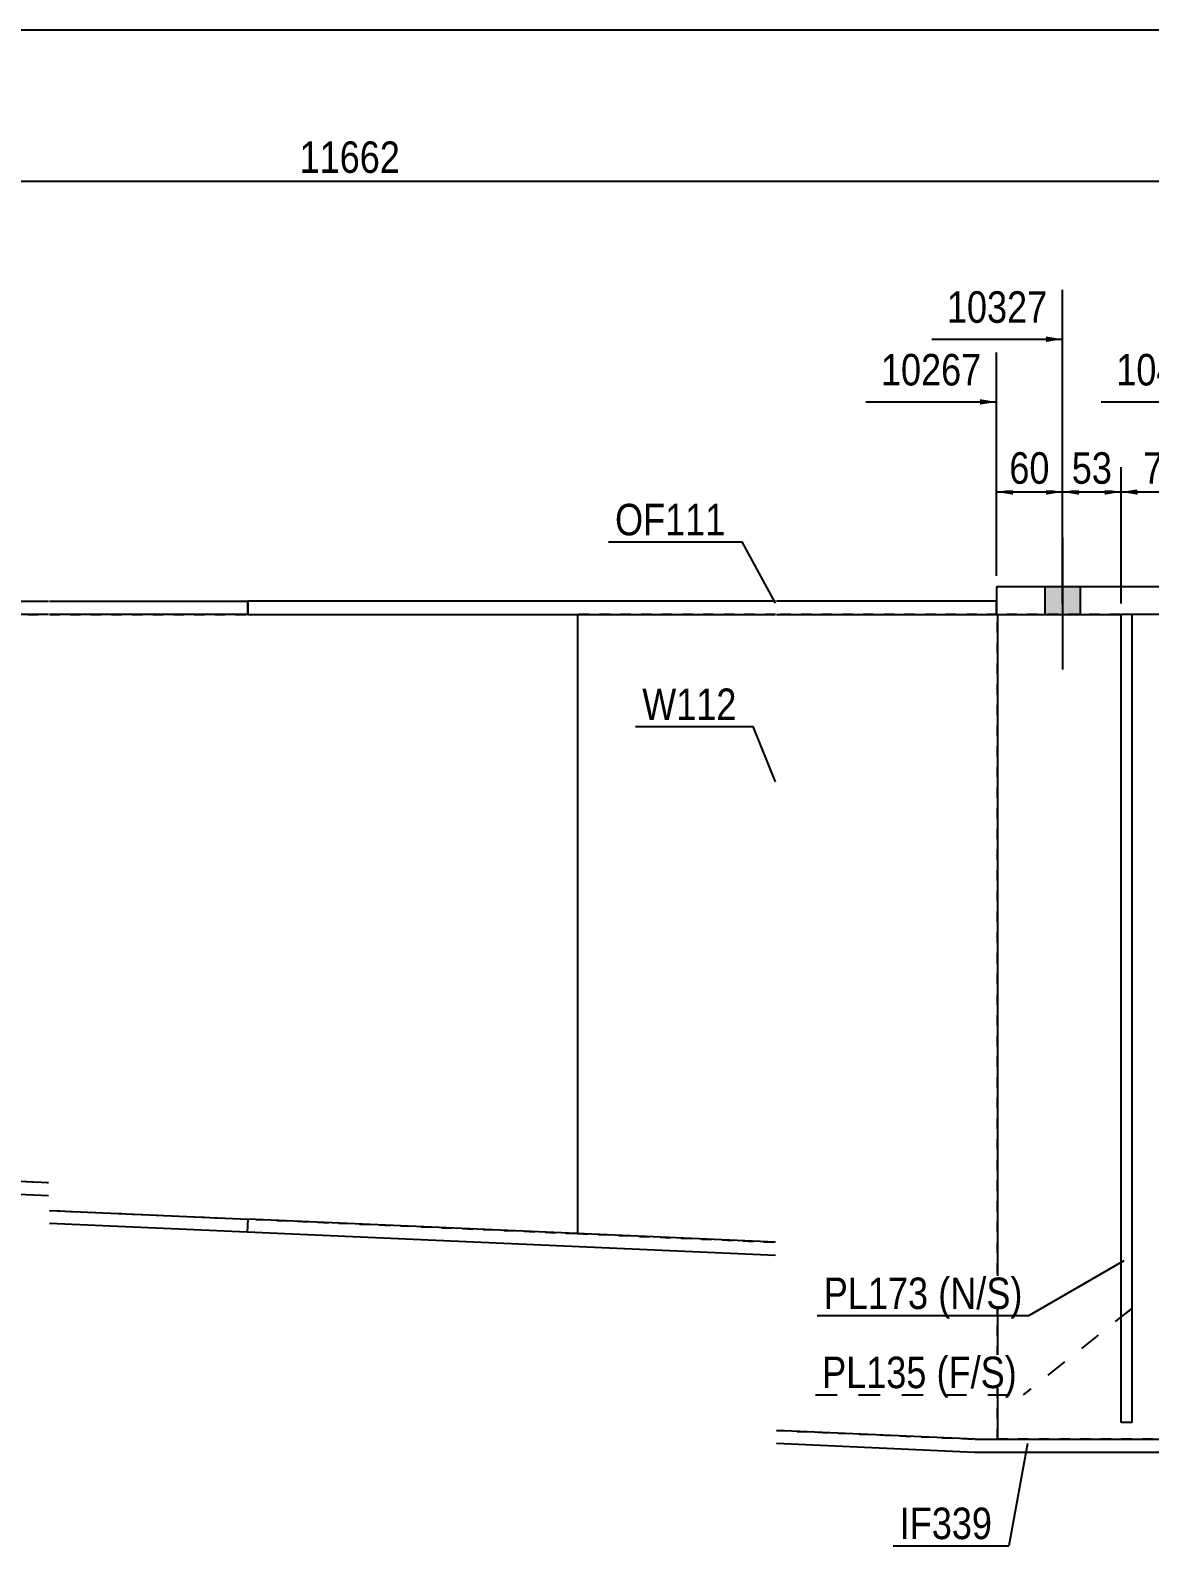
# Model space of a CAD drawing. Header units: millimetres. Extents: x -314 to 100, y -164 to 123.
# Drawn here: x -134.2 to -32.4, y -14.9 to 123 of the extents above; entities that cross this region are included whole.
import ezdxf

# ---------------------------------------------------------------- set-up
doc = ezdxf.new("R2010")
doc.units = ezdxf.units.MM
doc.linetypes.add('DXK_LINE_DOT1', pattern=[1.8814, 0.9407, -0.9407])
doc.linetypes.add('DXK_LINE_DOT2', pattern=[3.9198, 1.9599, -1.9599])
doc.styles.add('Arial Narrow', font='ARIALN.TTF', dxfattribs={"height": 0.2})

# ---------------------------------------------------------------- blocks, each defined once
blk = doc.blocks.new('Unknown-623260570-1210')
at = {"color": 5, "linetype": 'Continuous'}
blk.add_line((98.38, 122.96), (-311.62, 122.96), dxfattribs=at)
blk = doc.blocks.new('Bolt-623260570-1496 - 1397')
at = {"linetype": 'Continuous'}
for points in [[(-38.74, 72.33), (-41.94, 72.33), (-41.94, 69.83), (-38.74, 69.83)], [(-38.74, 72.33), (-41.94, 72.33), (-41.94, 69.83), (-38.74, 69.83)], [(-25.74, 72.33), (-28.94, 72.33), (-28.94, 69.83), (-25.74, 69.83)], [(-25.74, 72.33), (-28.94, 72.33), (-28.94, 69.83), (-25.74, 69.83)], [(-13.74, 72.33), (-16.94, 72.33), (-16.94, 69.83), (-13.74, 69.83)], [(-13.74, 72.33), (-16.94, 72.33), (-16.94, 69.83), (-13.74, 69.83)], [(9.76, 72.33), (6.56, 72.33), (6.56, 69.83), (9.76, 69.83)], [(9.76, 72.33), (6.56, 72.33), (6.56, 69.83), (9.76, 69.83)], [(33.26, 72.33), (30.06, 72.33), (30.06, 69.83), (33.26, 69.83)], [(33.26, 72.33), (30.06, 72.33), (30.06, 69.83), (33.26, 69.83)], [(45.26, 72.33), (42.06, 72.33), (42.06, 69.83), (45.26, 69.83)], [(45.26, 72.33), (42.06, 72.33), (42.06, 69.83), (45.26, 69.83)], [(59.26, 72.33), (56.06, 72.33), (56.06, 69.83), (59.26, 69.83)], [(59.26, 72.33), (56.06, 72.33), (56.06, 69.83), (59.26, 69.83)]]:
    blk.add_hatch(color=3, dxfattribs=at).paths.add_polyline_path(points)
at = {"color": 3, "linetype": 'Continuous'}
for p, q in [((-40.34, 76.8), (-40.34, 64.83)), ((-40.34, 76.8), (-40.34, 64.83)), ((-27.34, 76.8), (-27.34, 64.83)), ((-27.34, 76.8), (-27.34, 64.83)), ((-15.34, 76.8), (-15.34, 64.83)), ((-15.34, 76.8), (-15.34, 64.83)), ((8.16, 76.8), (8.16, 64.83)), ((8.16, 76.8), (8.16, 64.83)), ((31.66, 76.8), (31.66, 64.83)), ((31.66, 76.8), (31.66, 64.83)), ((43.66, 76.8), (43.66, 64.83)), ((43.66, 76.8), (43.66, 64.83)), ((57.66, 76.8), (57.66, 64.83)), ((57.66, 76.8), (57.66, 64.83)), ((-41.94, 72.33), (-41.94, 69.83)), ((-41.94, 72.33), (-41.94, 69.83)), ((-38.74, 72.33), (-38.74, 69.83)), ((-38.74, 72.33), (-38.74, 69.83)), ((-28.94, 72.33), (-28.94, 69.83)), ((-28.94, 72.33), (-28.94, 69.83)), ((-25.74, 72.33), (-25.74, 69.83)), ((-25.74, 72.33), (-25.74, 69.83)), ((-16.94, 72.33), (-16.94, 69.83)), ((-16.94, 72.33), (-16.94, 69.83)), ((-13.74, 72.33), (-13.74, 69.83)), ((-13.74, 72.33), (-13.74, 69.83)), ((6.56, 72.33), (6.56, 69.83)), ((6.56, 72.33), (6.56, 69.83)), ((9.76, 72.33), (9.76, 69.83)), ((9.76, 72.33), (9.76, 69.83)), ((30.06, 72.33), (30.06, 69.83)), ((30.06, 72.33), (30.06, 69.83)), ((33.26, 72.33), (33.26, 69.83)), ((33.26, 72.33), (33.26, 69.83)), ((42.06, 72.33), (42.06, 69.83)), ((42.06, 72.33), (42.06, 69.83)), ((45.26, 72.33), (45.26, 69.83)), ((45.26, 72.33), (45.26, 69.83)), ((56.06, 72.33), (56.06, 69.83)), ((56.06, 72.33), (56.06, 69.83)), ((59.26, 72.33), (59.26, 69.83)), ((59.26, 72.33), (59.26, 69.83))]:
    blk.add_line(p, q, dxfattribs=at)
blk = doc.blocks.new('Part-623260570-1606 - 1397')
at = {"color": 2, "linetype": 'Continuous'}
for p, q in [((-299.25, 38.62), (-299.2, 39.81)), ((-243.7, 36.18), (-299.25, 38.62)), ((-299.2, 39.81), (-243.7, 37.38)), ((-243.6, 23.03), (-132.6, 18.16)), ((-132.6, 16.96), (-243.6, 21.83)), ((-132.5, 15.63), (-114.45, 14.84)), ((-114.5, 13.64), (-132.5, 14.43)), ((-114.45, 14.84), (-114.5, 13.64))]:
    blk.add_line(p, q, dxfattribs=at)
blk = doc.blocks.new('Part-623260570-1518 - 1397')
at = {"color": 2, "linetype": 'Continuous'}
for p, q in [((-66.45, 71.03), (-114.45, 71.03)), ((-114.45, 69.83), (-114.45, 71.03)), ((-46.34, 71.03), (-66.35, 71.03)), ((-46.34, 69.83), (-46.34, 71.03)), ((-114.45, 69.83), (-66.45, 69.83)), ((-66.35, 69.83), (-46.34, 69.83))]:
    blk.add_line(p, q, dxfattribs=at)
blk = doc.blocks.new('Part-623260570-1458 - 1397')
at = {"color": 7, "linetype": 'DXK_LINE_DOT1'}
for p, q in [((-33.99, 69.83), (-34.99, 69.83)), ((-34.99, -3.67), (-34.99, 69.83)), ((-33.99, -3.67), (-33.99, 69.83)), ((-33.99, -3.67), (-34.99, -3.67))]:
    blk.add_line(p, q, dxfattribs=at)
blk = doc.blocks.new('Part-623260570-1480 - 1397')
at = {"color": 2, "linetype": 'Continuous'}
for p, q in [((-33.99, 69.83), (-34.99, 69.83)), ((-34.99, -3.67), (-34.99, 69.83)), ((-33.99, -3.67), (-33.99, 69.83)), ((-33.99, -3.67), (-34.99, -3.67))]:
    blk.add_line(p, q, dxfattribs=at)
blk = doc.blocks.new('Part-623260570-1562 - 1397')
at = {"color": 7, "linetype": 'DXK_LINE_DOT1'}
for p, q in [((-299.5, 69.83), (-243.7, 69.83)), ((-299.5, 69.83), (-299.5, 39.83)), ((-243.6, 69.83), (-132.6, 69.83)), ((-132.5, 69.83), (-84.45, 69.83)), ((-299.2, 39.81), (-243.7, 37.38)), ((-243.6, 23.03), (-132.6, 18.16)), ((-132.5, 15.63), (-84.45, 13.52))]:
    blk.add_line(p, q, dxfattribs=at)
at = {"color": 2, "linetype": 'Continuous'}
for p, q in [((-84.45, 69.83), (-84.45, 13.52)), ((-299.5, 39.83), (-299.2, 39.81))]:
    blk.add_line(p, q, dxfattribs=at)
blk = doc.blocks.new('Part-623260570-1584 - 1397')
at = {"color": 2, "linetype": 'Continuous'}
for p, q in [((-114.45, 14.84), (-114.5, 13.64)), ((-66.45, 12.73), (-114.45, 14.84)), ((-66.45, 11.53), (-114.5, 13.64)), ((-48.32, -5.17), (-66.35, -4.38)), ((-48.32, -5.17), (-24.92, -5.17)), ((-48.35, -6.37), (-66.35, -5.58)), ((-24.92, -6.37), (-48.35, -6.37))]:
    blk.add_line(p, q, dxfattribs=at)
at = {"color": 7, "linetype": 'DXK_LINE_DOT1'}
blk.add_line((-24.92, -5.17), (-24.92, -6.37), dxfattribs=at)
blk = doc.blocks.new('Part-623260570-1781 - 1397')
at = {"color": 2, "linetype": 'Continuous'}
for p, q in [((63.66, 72.33), (-46.34, 72.33)), ((-46.34, 72.33), (-46.34, 69.83)), ((63.66, 69.83), (63.66, 72.33)), ((-46.34, 69.83), (-34.99, 69.83)), ((63.66, 69.83), (-33.99, 69.83))]:
    blk.add_line(p, q, dxfattribs=at)
blk = doc.blocks.new('Part-623260570-1717 - 1397')
at = {"color": 2, "linetype": 'Continuous'}
for p, q in [((-299.5, 69.83), (-299.5, 71.03)), ((-299.5, 71.03), (-243.7, 71.03)), ((-243.6, 71.03), (-132.6, 71.03)), ((-132.5, 71.03), (-114.45, 71.03)), ((-114.45, 71.03), (-114.45, 69.83)), ((-243.7, 69.83), (-299.5, 69.83)), ((-132.6, 69.83), (-243.6, 69.83)), ((-114.45, 69.83), (-132.5, 69.83))]:
    blk.add_line(p, q, dxfattribs=at)
blk = doc.blocks.new('Part-623260570-1739 - 1397')
at = {"color": 2, "linetype": 'Continuous'}
for p, q in [((-46.24, 69.83), (-46.24, -5.17)), ((51.49, 69.64), (51.46, 69.83))]:
    blk.add_line(p, q, dxfattribs=at)
at = {"color": 7, "linetype": 'DXK_LINE_DOT1'}
for p, q in [((51.46, 69.83), (-46.24, 69.83)), ((63.38, -5.17), (51.49, 69.64)), ((-13.32, -5.17), (-46.24, -5.17)), ((63.38, -5.17), (-11.92, -5.17))]:
    blk.add_line(p, q, dxfattribs=at)
blk = doc.blocks.new('Part-623260570-1771 - 1397')
at = {"color": 2, "linetype": 'Continuous'}
blk.add_line((-84.45, 69.83), (-84.45, 13.52), dxfattribs=at)
at = {"color": 7, "linetype": 'DXK_LINE_DOT1'}
for p, q in [((-66.45, 69.83), (-84.45, 69.83)), ((-46.24, 69.83), (-66.35, 69.83)), ((-46.24, -5.17), (-46.24, 69.83)), ((-84.45, 13.52), (-66.45, 12.73)), ((-66.35, -4.38), (-48.32, -5.17)), ((-48.32, -5.17), (-46.24, -5.17))]:
    blk.add_line(p, q, dxfattribs=at)
blk = doc.blocks.new('StraightDimension-623260570-6183 - 1397')
at = {"color": 7, "linetype": 'Continuous'}
blk.add_line((-301.5, 109.24), (91.16, 109.24), dxfattribs=at)
at = {"color": 0}
blk.add_wipeout([(-100, 109.39), (-100, 113.59), (-110.34, 113.59), (-110.34, 109.39)], dxfattribs=at)
at = {"color": 3, "style": 'Arial Narrow'}
blk.add_text('11662', height=2.863, dxfattribs=at).set_placement((-109.74, 109.99))
blk = doc.blocks.new('StraightDimension-623260570-9716 - 1397')
at = {"linetype": 'Continuous'}
blk.add_hatch(color=7, dxfattribs=at).paths.add_polyline_path([(-26.42, 89.41), (-24.92, 89.16), (-26.42, 88.91)])
at = {"color": 7, "linetype": 'Continuous'}
for p, q in [((-24.92, -4.17), (-24.92, 93.66)), ((-36.81, 89.16), (-24.92, 89.16))]:
    blk.add_line(p, q, dxfattribs=at)
at = {"color": 0}
blk.add_wipeout([(-25.7, 90.06), (-25.7, 94.26), (-36.04, 94.26), (-36.04, 90.06)], dxfattribs=at)
at = {"color": 3, "style": 'Arial Narrow'}
blk.add_text('10482', height=2.863, dxfattribs=at).set_placement((-35.44, 90.66))
blk = doc.blocks.new('StraightDimension-623260570-9717 - 1397')
at = {"linetype": 'Continuous'}
blk.add_hatch(color=7, dxfattribs=at).paths.add_polyline_path([(-41.84, 95.11), (-40.34, 94.86), (-41.84, 94.61)])
at = {"color": 7, "linetype": 'Continuous'}
for p, q in [((-40.34, 70.83), (-40.34, 99.36)), ((-52.23, 94.86), (-40.34, 94.86))]:
    blk.add_line(p, q, dxfattribs=at)
at = {"color": 0}
blk.add_wipeout([(-41.11, 95.76), (-41.11, 99.96), (-51.45, 99.96), (-51.45, 95.76)], dxfattribs=at)
at = {"color": 3, "style": 'Arial Narrow'}
blk.add_text('10327', height=2.863, dxfattribs=at).set_placement((-50.85, 96.36))
blk = doc.blocks.new('StraightDimension-623260570-9718 - 1397')
at = {"linetype": 'Continuous'}
blk.add_hatch(color=7, dxfattribs=at).paths.add_polyline_path([(-47.84, 89.41), (-46.34, 89.16), (-47.84, 88.91)])
at = {"color": 7, "linetype": 'Continuous'}
for p, q in [((-46.34, 73.33), (-46.34, 93.66)), ((-58.23, 89.16), (-46.34, 89.16))]:
    blk.add_line(p, q, dxfattribs=at)
at = {"color": 0}
blk.add_wipeout([(-47.11, 90.06), (-47.11, 94.26), (-57.45, 94.26), (-57.45, 90.06)], dxfattribs=at)
at = {"color": 3, "style": 'Arial Narrow'}
blk.add_text('10267', height=2.863, dxfattribs=at).set_placement((-56.85, 90.66))
blk = doc.blocks.new('StraightDimension-623260570-10110 - 1397')
at = {"linetype": 'Continuous'}
for points in [[(-33.49, 80.72), (-34.99, 80.97), (-33.49, 81.22)], [(-28.84, 81.22), (-27.34, 80.97), (-28.84, 80.72)]]:
    blk.add_hatch(color=7, dxfattribs=at).paths.add_polyline_path(points)
at = {"color": 7, "linetype": 'Continuous'}
for p, q in [((-34.99, 70.83), (-34.99, 83.22)), ((-27.34, 69.56), (-27.34, 83.22)), ((-34.99, 80.97), (-27.34, 80.97))]:
    blk.add_line(p, q, dxfattribs=at)
at = {"color": 0}
blk.add_wipeout([(-28.73, 81.12), (-28.73, 85.32), (-33.59, 85.32), (-33.59, 81.12)], dxfattribs=at)
at = {"color": 3, "style": 'Arial Narrow'}
blk.add_text('77', height=2.863, dxfattribs=at).set_placement((-32.99, 81.72))
blk = doc.blocks.new('StraightDimension-623260570-10111 - 1397')
at = {"linetype": 'Continuous'}
for points in [[(-38.84, 80.72), (-40.34, 80.97), (-38.84, 81.22)], [(-36.49, 81.22), (-34.99, 80.97), (-36.49, 80.72)]]:
    blk.add_hatch(color=7, dxfattribs=at).paths.add_polyline_path(points)
at = {"color": 7, "linetype": 'Continuous'}
for p, q in [((-40.34, 70.83), (-40.34, 83.22)), ((-34.99, 70.83), (-34.99, 83.22)), ((-40.34, 80.97), (-34.99, 80.97))]:
    blk.add_line(p, q, dxfattribs=at)
at = {"color": 0}
blk.add_wipeout([(-35.24, 81.12), (-35.24, 85.32), (-40.09, 85.32), (-40.09, 81.12)], dxfattribs=at)
at = {"color": 3, "style": 'Arial Narrow'}
blk.add_text('53', height=2.863, dxfattribs=at).set_placement((-39.49, 81.72))
blk = doc.blocks.new('StraightDimension-623260570-10112 - 1397')
at = {"linetype": 'Continuous'}
for points in [[(-44.84, 80.72), (-46.34, 80.97), (-44.84, 81.22)], [(-41.84, 81.22), (-40.34, 80.97), (-41.84, 80.72)]]:
    blk.add_hatch(color=7, dxfattribs=at).paths.add_polyline_path(points)
at = {"color": 7, "linetype": 'Continuous'}
for p, q in [((-46.34, 73.33), (-46.34, 83.22)), ((-40.34, 70.83), (-40.34, 83.22)), ((-46.34, 80.97), (-40.34, 80.97))]:
    blk.add_line(p, q, dxfattribs=at)
at = {"color": 0}
blk.add_wipeout([(-40.91, 81.12), (-40.91, 85.32), (-45.77, 85.32), (-45.77, 81.12)], dxfattribs=at)
at = {"color": 3, "style": 'Arial Narrow'}
blk.add_text('60', height=2.863, dxfattribs=at).set_placement((-45.17, 81.72))
blk = doc.blocks.new('Mark-623260570-1454 - 1397')
at = {"color": 0}
for points in [[(-52.69, -0.53), (-52.69, 2.47), (-62.2, 2.47), (-62.2, -0.53)], [(-44.5, -0.53), (-44.5, 2.47), (-51.79, 2.47), (-51.79, -0.53)]]:
    blk.add_wipeout(points, dxfattribs=at)
for points in [[(-52.69, -0.53), (-52.69, 2.47), (-62.2, 2.47), (-62.2, -0.53)], [(-44.5, -0.53), (-44.5, 2.47), (-51.79, 2.47), (-51.79, -0.53)]]:
    blk.add_wipeout(points, dxfattribs=at)
at = {"color": 7, "linetype": 'DXK_LINE_DOT2'}
for p in [(-34.01, 6.74), (-62.8, -1.13)]:
    blk.add_line(p, (-43.9, -1.13), dxfattribs=at)
at = {"color": 3, "style": 'Arial Narrow'}
for s, p in [('PL135', (-62.2, -0.53)), ('(F/', (-51.79, -0.53)), ('S)', (-47.78, -0.53))]:
    blk.add_text(s, height=2.863, dxfattribs=at).set_placement(p)
blk = doc.blocks.new('Mark-623260570-1476 - 1397')
at = {"color": 0}
for points in [[(-52.54, 6.66), (-52.54, 9.66), (-62.05, 9.66), (-62.05, 6.66)], [(-43.98, 6.66), (-43.98, 9.66), (-51.64, 9.66), (-51.64, 6.66)]]:
    blk.add_wipeout(points, dxfattribs=at)
for points in [[(-52.54, 6.66), (-52.54, 9.66), (-62.05, 9.66), (-62.05, 6.66)], [(-43.98, 6.66), (-43.98, 9.66), (-51.64, 9.66), (-51.64, 6.66)]]:
    blk.add_wipeout(points, dxfattribs=at)
at = {"color": 7, "linetype": 'Continuous'}
for p in [(-34.76, 11.06), (-62.65, 6.06)]:
    blk.add_line(p, (-43.38, 6.06), dxfattribs=at)
at = {"color": 3, "style": 'Arial Narrow'}
for s, p in [('(N/', (-51.64, 6.66)), ('S)', (-47.26, 6.66)), ('PL173', (-62.05, 6.66))]:
    blk.add_text(s, height=2.863, dxfattribs=at).set_placement(p)
blk = doc.blocks.new('Mark-623260570-1514 - 1397')
at = {"color": 7, "linetype": 'Continuous'}
blk.add_line((-66.45, 70.85), (-69.49, 76.43), dxfattribs=at)
at = {"color": 0}
blk.add_wipeout([(-70.99, 77.03), (-70.99, 80.03), (-81.04, 80.03), (-81.04, 77.03)], dxfattribs=at)
blk.add_wipeout([(-70.99, 77.03), (-70.99, 80.03), (-81.04, 80.03), (-81.04, 77.03)], dxfattribs=at)
at = {"color": 7, "linetype": 'Continuous'}
blk.add_line((-81.64, 76.43), (-69.49, 76.43), dxfattribs=at)
at = {"color": 3, "style": 'Arial Narrow'}
blk.add_text('OF111', height=2.863, dxfattribs=at).set_placement((-81.04, 77.03))
blk = doc.blocks.new('Mark-623260570-1580 - 1397')
at = {"color": 7, "linetype": 'Continuous'}
blk.add_line((-43.53, -5.56), (-45.23, -14.86), dxfattribs=at)
at = {"color": 0}
blk.add_wipeout([(-46.73, -14.26), (-46.73, -11.26), (-55.14, -11.26), (-55.14, -14.26)], dxfattribs=at)
blk.add_wipeout([(-46.73, -14.26), (-46.73, -11.26), (-55.14, -11.26), (-55.14, -14.26)], dxfattribs=at)
at = {"color": 7, "linetype": 'Continuous'}
blk.add_line((-55.74, -14.86), (-45.23, -14.86), dxfattribs=at)
at = {"color": 3, "style": 'Arial Narrow'}
blk.add_text('IF339', height=2.863, dxfattribs=at).set_placement((-55.14, -14.26))
blk = doc.blocks.new('Mark-623260570-1767 - 1397')
at = {"color": 7, "linetype": 'Continuous'}
blk.add_line((-66.43, 54.61), (-68.48, 59.63), dxfattribs=at)
at = {"color": 0}
blk.add_wipeout([(-69.98, 60.23), (-69.98, 63.23), (-78.57, 63.23), (-78.57, 60.23)], dxfattribs=at)
blk.add_wipeout([(-69.98, 60.23), (-69.98, 63.23), (-78.57, 63.23), (-78.57, 60.23)], dxfattribs=at)
at = {"color": 7, "linetype": 'Continuous'}
blk.add_line((-79.17, 59.63), (-68.48, 59.63), dxfattribs=at)
at = {"color": 3, "style": 'Arial Narrow'}
blk.add_text('W112', height=2.863, dxfattribs=at).set_placement((-78.57, 60.23))

msp = doc.modelspace()

# ---------------------------------------------------------------- block references
for name in ['Unknown-623260570-1210', 'Bolt-623260570-1496 - 1397', 'Part-623260570-1781 - 1397', 'Part-623260570-1717 - 1397', 'Part-623260570-1518 - 1397', 'Part-623260570-1562 - 1397', 'Part-623260570-1771 - 1397', 'Part-623260570-1739 - 1397', 'Part-623260570-1458 - 1397', 'Part-623260570-1480 - 1397', 'Part-623260570-1606 - 1397', 'Part-623260570-1584 - 1397']:
    msp.add_blockref(name, (0, 0))

# ---------------------------------------------------------------- next in the draw order: block references
for name in ['StraightDimension-623260570-6183 - 1397', 'Mark-623260570-1580 - 1397']:
    msp.add_blockref(name, (0, 0))

# ---------------------------------------------------------------- next in the draw order: block references
for name in ['StraightDimension-623260570-9717 - 1397', 'StraightDimension-623260570-9716 - 1397', 'Mark-623260570-1514 - 1397', 'Mark-623260570-1767 - 1397']:
    msp.add_blockref(name, (0, 0))

# ---------------------------------------------------------------- next in the draw order: block references
for name in ['StraightDimension-623260570-9718 - 1397', 'StraightDimension-623260570-10110 - 1397', 'Mark-623260570-1454 - 1397']:
    msp.add_blockref(name, (0, 0))

# ---------------------------------------------------------------- next in the draw order: block references
for name in ['StraightDimension-623260570-10111 - 1397', 'Mark-623260570-1476 - 1397']:
    msp.add_blockref(name, (0, 0))

# ---------------------------------------------------------------- next in the draw order: block references
msp.add_blockref('StraightDimension-623260570-10112 - 1397', (0, 0))

doc.saveas('drawing.dxf')
